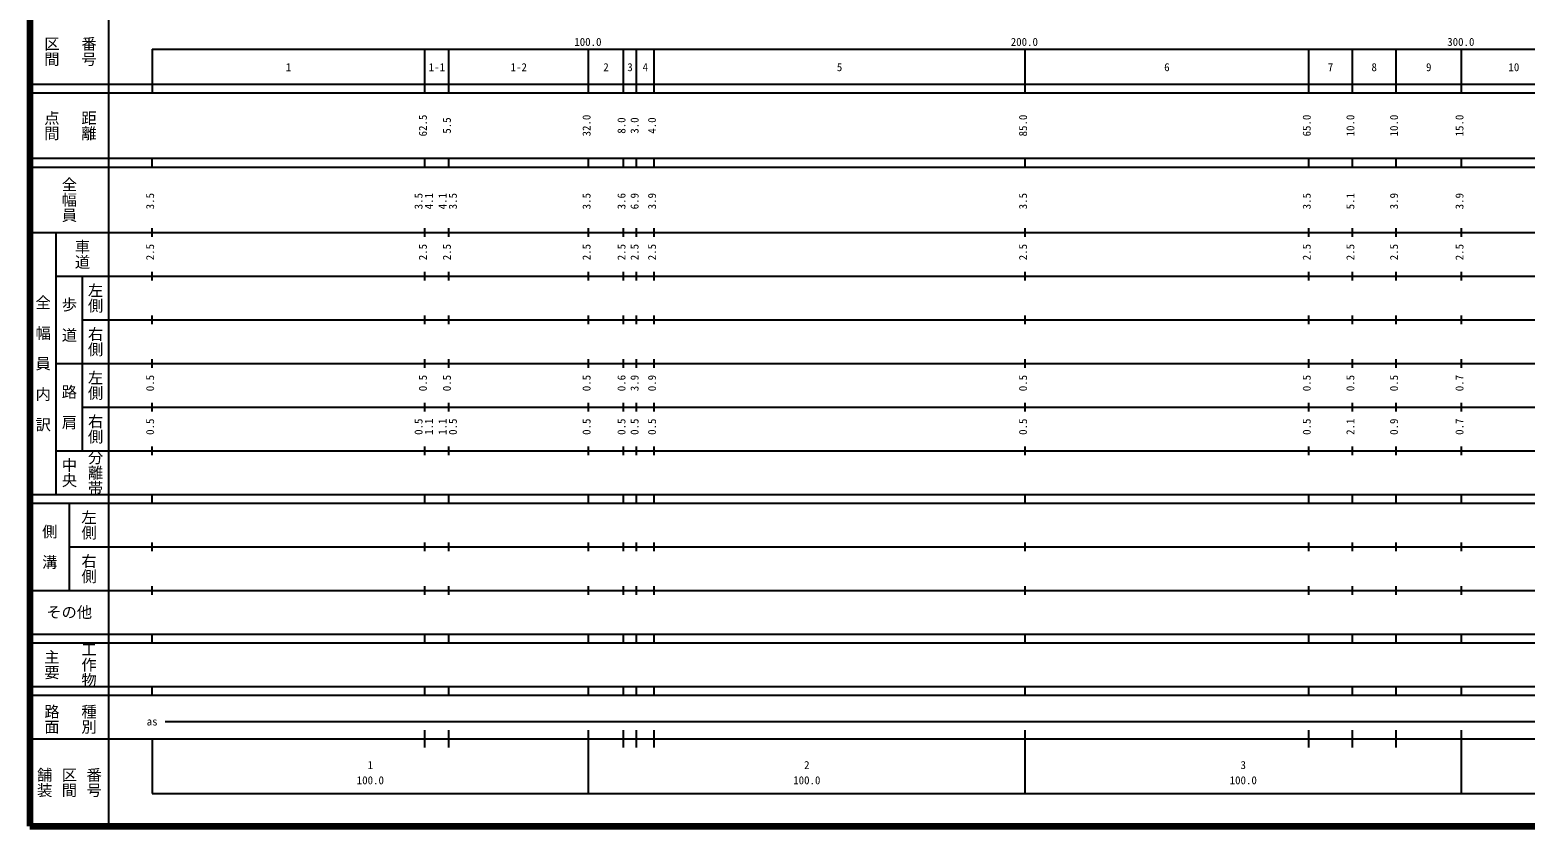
# Model space of a CAD drawing. Units: millimetres on the paper, enlarged 1000 times. Extents: x 40000 to 680000, y 20000 to 380000.
# Drawn here: x 40000 to 382573, y 20000 to 202409 of the extents above; entities that cross this region are included whole.
import ezdxf
from ezdxf.enums import TextEntityAlignment as Align

# ---------------------------------------------------------------- set-up
doc = ezdxf.new("R2010")
doc.units = ezdxf.units.MM
doc.header["$LTSCALE"] = 1000
doc.layers.add('M-TTL', color=2, linetype='Continuous', lineweight=140)
doc.layers.add('M-TTL-BAND', color=7, linetype='Continuous', lineweight=25)
doc.styles.add('@ＭＳ ゴシック', font='')
doc.styles.add('ＭＳ ゴシック', font='')
doc.styles.get('@ＭＳ ゴシック').set_extended_font_data('@MS Gothic')
doc.styles.get('ＭＳ ゴシック').set_extended_font_data('MS Gothic')

msp = doc.modelspace()

# ---------------------------------------------------------------- linework, layer by layer
at = {"layer": 'M-TTL'}
for p, q in [((40000, 380000), (40000, 20000)), ((40000, 20000), (680000, 20000))]:
    msp.add_line(p, q, dxfattribs=at)
at = {"layer": 'M-TTL-BAND'}
for p, q in [((58000, 370000), (58000, 20000)), ((68000, 198000), (579000, 198000)), ((68000, 198000), (68000, 188000)), ((130500, 188000), (130500, 198000)), ((136000, 188000), (136000, 198000)), ((168000, 188000), (168000, 198000)), ((176000, 188000), (176000, 198000)), ((179000, 188000), (179000, 198000)), ((183000, 188000), (183000, 198000)), ((268000, 188000), (268000, 198000)), ((333000, 188000), (333000, 198000)), ((343000, 188000), (343000, 198000)), ((353000, 188000), (353000, 198000)), ((368000, 188000), (368000, 198000)), ((40000, 190000), (579000, 190000)), ((40000, 188000), (579000, 188000)), ((40000, 173000), (579000, 173000)), ((68000, 171000), (68000, 173000)), ((130500, 171000), (130500, 173000)), ((136000, 171000), (136000, 173000)), ((168000, 171000), (168000, 173000)), ((176000, 171000), (176000, 173000)), ((179000, 171000), (179000, 173000)), ((183000, 171000), (183000, 173000)), ((268000, 171000), (268000, 173000)), ((333000, 171000), (333000, 173000)), ((343000, 171000), (343000, 173000)), ((353000, 171000), (353000, 173000)), ((368000, 171000), (368000, 173000)), ((40000, 171000), (579000, 171000)), ((40000, 156000), (579000, 156000)), ((46000, 96000), (46000, 156000)), ((68000, 155000), (68000, 157000)), ((130500, 155000), (130500, 157000)), ((136000, 155000), (136000, 157000)), ((168000, 155000), (168000, 157000)), ((176000, 155000), (176000, 157000)), ((179000, 155000), (179000, 157000)), ((183000, 155000), (183000, 157000)), ((268000, 155000), (268000, 157000)), ((333000, 155000), (333000, 157000)), ((343000, 155000), (343000, 157000)), ((353000, 155000), (353000, 157000)), ((368000, 155000), (368000, 157000)), ((46000, 146000), (579000, 146000)), ((52000, 146000), (52000, 106000)), ((68000, 145000), (68000, 147000)), ((130500, 145000), (130500, 147000)), ((136000, 145000), (136000, 147000)), ((168000, 145000), (168000, 147000)), ((176000, 145000), (176000, 147000)), ((179000, 145000), (179000, 147000)), ((183000, 145000), (183000, 147000)), ((268000, 145000), (268000, 147000)), ((333000, 145000), (333000, 147000)), ((343000, 145000), (343000, 147000)), ((353000, 145000), (353000, 147000)), ((368000, 145000), (368000, 147000)), ((52000, 136000), (579000, 136000)), ((68000, 135000), (68000, 137000)), ((130500, 135000), (130500, 137000)), ((136000, 135000), (136000, 137000)), ((168000, 135000), (168000, 137000)), ((176000, 135000), (176000, 137000)), ((179000, 135000), (179000, 137000)), ((183000, 135000), (183000, 137000)), ((268000, 135000), (268000, 137000)), ((333000, 135000), (333000, 137000)), ((343000, 135000), (343000, 137000)), ((353000, 135000), (353000, 137000)), ((368000, 135000), (368000, 137000)), ((68000, 125000), (68000, 127000)), ((130500, 125000), (130500, 127000)), ((136000, 125000), (136000, 127000)), ((168000, 125000), (168000, 127000)), ((176000, 125000), (176000, 127000)), ((179000, 125000), (179000, 127000)), ((183000, 125000), (183000, 127000)), ((268000, 125000), (268000, 127000)), ((333000, 125000), (333000, 127000)), ((343000, 125000), (343000, 127000)), ((353000, 125000), (353000, 127000)), ((368000, 125000), (368000, 127000)), ((46000, 126000), (579000, 126000)), ((68000, 115000), (68000, 117000)), ((130500, 115000), (130500, 117000)), ((136000, 115000), (136000, 117000)), ((168000, 115000), (168000, 117000)), ((176000, 115000), (176000, 117000)), ((179000, 115000), (179000, 117000)), ((183000, 115000), (183000, 117000)), ((268000, 115000), (268000, 117000)), ((333000, 115000), (333000, 117000)), ((343000, 115000), (343000, 117000)), ((353000, 115000), (353000, 117000)), ((368000, 115000), (368000, 117000)), ((52000, 116000), (579000, 116000)), ((68000, 105000), (68000, 107000)), ((130500, 105000), (130500, 107000)), ((136000, 105000), (136000, 107000)), ((168000, 105000), (168000, 107000)), ((176000, 105000), (176000, 107000)), ((179000, 105000), (179000, 107000)), ((183000, 105000), (183000, 107000)), ((268000, 105000), (268000, 107000)), ((333000, 105000), (333000, 107000)), ((343000, 105000), (343000, 107000)), ((353000, 105000), (353000, 107000)), ((368000, 105000), (368000, 107000)), ((46000, 106000), (579000, 106000)), ((40000, 96000), (579000, 96000)), ((68000, 94000), (68000, 96000)), ((130500, 94000), (130500, 96000)), ((136000, 94000), (136000, 96000)), ((168000, 94000), (168000, 96000)), ((176000, 94000), (176000, 96000)), ((179000, 94000), (179000, 96000)), ((183000, 94000), (183000, 96000)), ((268000, 94000), (268000, 96000)), ((333000, 94000), (333000, 96000)), ((343000, 94000), (343000, 96000)), ((353000, 94000), (353000, 96000)), ((368000, 94000), (368000, 96000)), ((40000, 94000), (579000, 94000)), ((49000, 94000), (49000, 74000)), ((49000, 84000), (579000, 84000)), ((68000, 83000), (68000, 85000)), ((130500, 83000), (130500, 85000)), ((136000, 83000), (136000, 85000)), ((168000, 83000), (168000, 85000)), ((176000, 83000), (176000, 85000)), ((179000, 83000), (179000, 85000)), ((183000, 83000), (183000, 85000)), ((268000, 83000), (268000, 85000)), ((333000, 83000), (333000, 85000)), ((343000, 83000), (343000, 85000)), ((353000, 83000), (353000, 85000)), ((368000, 83000), (368000, 85000)), ((40000, 74000), (579000, 74000)), ((68000, 73000), (68000, 75000)), ((130500, 73000), (130500, 75000)), ((136000, 73000), (136000, 75000)), ((168000, 73000), (168000, 75000)), ((176000, 73000), (176000, 75000)), ((179000, 73000), (179000, 75000)), ((183000, 73000), (183000, 75000)), ((268000, 73000), (268000, 75000)), ((333000, 73000), (333000, 75000)), ((343000, 73000), (343000, 75000)), ((353000, 73000), (353000, 75000)), ((368000, 73000), (368000, 75000)), ((40000, 64000), (579000, 64000)), ((40000, 62000), (579000, 62000)), ((68000, 62000), (68000, 64000)), ((130500, 62000), (130500, 64000)), ((136000, 62000), (136000, 64000)), ((168000, 62000), (168000, 64000)), ((176000, 62000), (176000, 64000)), ((179000, 62000), (179000, 64000)), ((183000, 62000), (183000, 64000)), ((268000, 62000), (268000, 64000)), ((333000, 62000), (333000, 64000)), ((343000, 62000), (343000, 64000)), ((353000, 62000), (353000, 64000)), ((368000, 62000), (368000, 64000)), ((40000, 52000), (579000, 52000)), ((68000, 50000), (68000, 52000)), ((130500, 50000), (130500, 52000)), ((136000, 50000), (136000, 52000)), ((168000, 50000), (168000, 52000)), ((176000, 50000), (176000, 52000)), ((179000, 50000), (179000, 52000)), ((183000, 50000), (183000, 52000)), ((268000, 50000), (268000, 52000)), ((333000, 50000), (333000, 52000)), ((343000, 50000), (343000, 52000)), ((353000, 50000), (353000, 52000)), ((368000, 50000), (368000, 52000)), ((40000, 50000), (579000, 50000)), ((71000, 44000), (565000, 44000)), ((130500, 38000), (130500, 42000)), ((136000, 38000), (136000, 42000)), ((168000, 27500), (168000, 42000)), ((176000, 38000), (176000, 42000)), ((179000, 38000), (179000, 42000)), ((183000, 38000), (183000, 42000)), ((268000, 27500), (268000, 42000)), ((333000, 38000), (333000, 42000)), ((343000, 38000), (343000, 42000)), ((353000, 38000), (353000, 42000)), ((368000, 27500), (368000, 42000)), ((40000, 40000), (579000, 40000)), ((68000, 40000), (68000, 27500)), ((68000, 27500), (579000, 27500))]:
    msp.add_line(p, q, dxfattribs=at)

# ---------------------------------------------------------------- texts
at = {"layer": 'M-TTL-BAND', "style": '@ＭＳ ゴシック'}
for s, p in [('区間', (45000, 197500)), ('番号', (53500, 197500)), ('点間', (45000, 180500)), ('距離', (53500, 180500)), ('全幅員', (49000, 163500)), ('車道', (52000, 151000)), ('左側', (55000, 141000)), ('全\u3000幅\u3000員\u3000内\u3000訳', (43000, 126000)), ('歩\u3000道', (49000, 136000)), ('右側', (55000, 131000)), ('左側', (55000, 121000)), ('路\u3000肩', (49000, 116000)), ('右側', (55000, 111000)), ('中央', (49000, 101000)), ('分離帯', (55000, 101000)), ('側\u3000溝', (44500, 84000)), ('左側', (53500, 89000)), ('右側', (53500, 79000)), ('工作物', (53500, 57000)), ('主要', (45000, 57000)), ('路面', (45000, 44500)), ('種別', (53500, 44500)), ('舗装', (43333, 30000)), ('区間', (49000, 30000)), ('番号', (54667, 30000))]:
    msp.add_text(s, height=2566, rotation=270, dxfattribs=at).set_placement(p, align=Align.MIDDLE_CENTER)
at = {"layer": 'M-TTL-BAND', "style": 'ＭＳ ゴシック'}
for s, p in [('100.0', (167844, 198195)), ('200.0', (267844, 198195)), ('300.0', (367844, 198195)), ('1', (99250, 192405)), ('1-1', (133250, 192405)), ('1-2', (152000, 192405)), ('2', (172000, 192405)), ('3', (177500, 192405)), ('4', (181000, 192405)), ('5', (225500, 192405)), ('6', (300500, 192405)), ('7', (338000, 192405)), ('8', (348000, 192405)), ('9', (360500, 192405)), ('10', (380000, 192405)), ('as', (68000, 42500)), ('1', (118000, 32523)), ('2', (218000, 32523)), ('3', (318000, 32523)), ('100.0', (118000, 29033)), ('100.0', (218000, 29033)), ('100.0', (318000, 29033))]:
    msp.add_text(s, height=1833, dxfattribs=at).set_placement(p, align=Align.BOTTOM_CENTER)
for s, p in [('62.5', (131500, 180500)), ('5.5', (137000, 180500)), ('32.0', (169000, 180500)), ('8.0', (177000, 180500)), ('3.0', (180000, 180500)), ('4.0', (184000, 180500)), ('85.0', (269000, 180500)), ('65.0', (334000, 180500)), ('10.0', (344000, 180500)), ('10.0', (354000, 180500)), ('15.0', (369000, 180500)), ('3.5', (69000, 163174)), ('3.5', (130500, 163174)), ('4.1', (132870, 163174)), ('4.1', (136000, 163174)), ('3.5', (138370, 163174)), ('3.5', (169000, 163174)), ('3.6', (177000, 163174)), ('6.9', (180000, 163174)), ('3.9', (184000, 163174)), ('3.5', (269000, 163174)), ('3.5', (334000, 163174)), ('5.1', (344000, 163174)), ('3.9', (354000, 163174)), ('3.9', (369000, 163174)), ('2.5', (69000, 151500)), ('2.5', (131500, 151500)), ('2.5', (137000, 151500)), ('2.5', (169000, 151500)), ('2.5', (177000, 151500)), ('2.5', (180000, 151500)), ('2.5', (184000, 151500)), ('2.5', (269000, 151500)), ('2.5', (334000, 151500)), ('2.5', (344000, 151500)), ('2.5', (354000, 151500)), ('2.5', (369000, 151500)), ('0.5', (69000, 121500)), ('0.5', (131500, 121500)), ('0.5', (137000, 121500)), ('0.5', (169000, 121500)), ('0.6', (177000, 121500)), ('3.9', (180000, 121500)), ('0.9', (184000, 121500)), ('0.5', (269000, 121500)), ('0.5', (334000, 121500)), ('0.5', (344000, 121500)), ('0.5', (354000, 121500)), ('0.7', (369000, 121500)), ('0.5', (69000, 111500)), ('0.5', (130500, 111500)), ('1.1', (132870, 111500)), ('1.1', (136000, 111500)), ('0.5', (138370, 111500)), ('0.5', (169000, 111500)), ('0.5', (177000, 111500)), ('0.5', (180000, 111500)), ('0.5', (184000, 111500)), ('0.5', (269000, 111500)), ('0.5', (334000, 111500)), ('2.1', (344000, 111500)), ('0.9', (354000, 111500)), ('0.7', (369000, 111500))]:
    msp.add_text(s, height=1833, rotation=90, dxfattribs=at).set_placement(p, align=Align.BOTTOM_CENTER)
msp.add_text('その他', height=2566, dxfattribs=at).set_placement((49000, 69000), align=Align.MIDDLE_CENTER)

doc.saveas('drawing.dxf')
